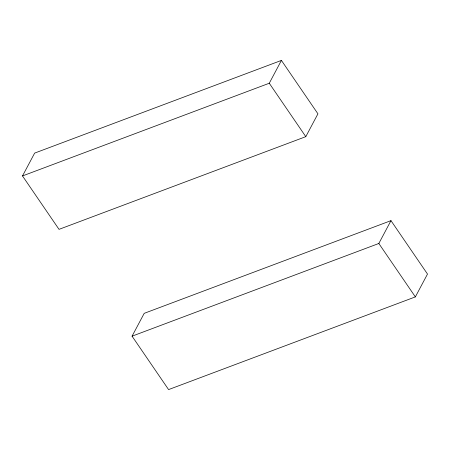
<?xml version="1.0" encoding="UTF-8"?>
<svg xmlns="http://www.w3.org/2000/svg" width="450" height="450" viewBox="0 0 450 450"><rect width="100%" height="100%" fill="white"/><g stroke="black" fill="none" stroke-linecap="round" stroke-linejoin="round"><path stroke-width="0.67" d="M22.5 175.939L34.644 153.101L281.419 60.407L317.936 113.822L305.798 136.659L59.023 229.354L22.5 175.939L269.274 83.244L281.419 60.407M132.064 336.178L144.203 313.341L390.977 220.646L427.5 274.061L415.356 296.899L168.581 389.593L132.064 336.178L378.838 243.484L390.977 220.646M269.274 83.244L305.798 136.659M378.838 243.484L415.356 296.899"/></g></svg>
